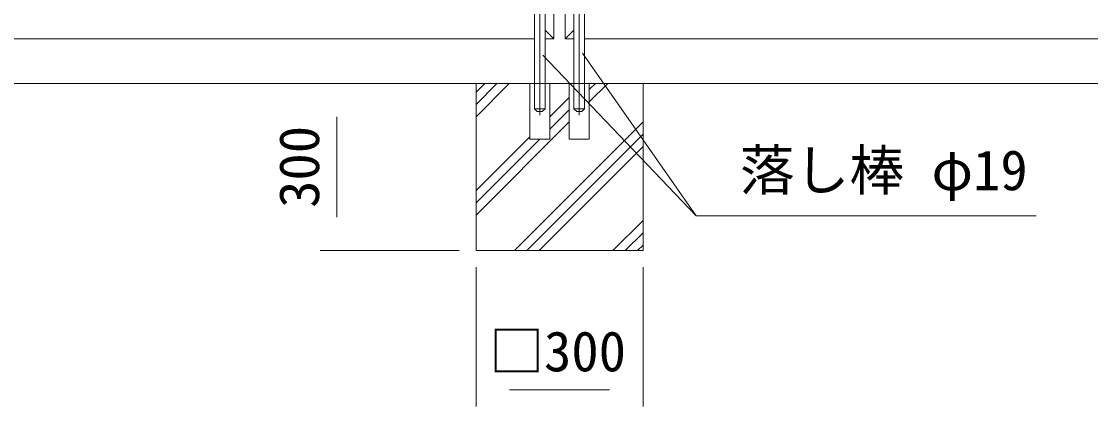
# Model space of a CAD drawing. Units: millimetres, scale not verified. Extents: x -6300 to 6300, y -4455 to 4455.
# Drawn here: x -2288 to -368, y -2391 to -1699 of the extents above; entities that cross this region are included whole.
import ezdxf
from ezdxf.enums import TextEntityAlignment as Align

# ---------------------------------------------------------------- set-up
doc = ezdxf.new("R2010")
doc.units = ezdxf.units.MM
doc.header["$LTSCALE"] = 30
doc.linetypes.add('USER1', pattern=[50.8, 31.75, -6.35, 6.35, -6.35])
for name, color, linetype, lineweight in [('0-0_D-DCR-HCH', 7, 'Continuous', 9), ('0-1_D-STR4', 7, 'Continuous', 9), ('0-2_D-STR1', 1, 'Continuous', 18), ('0-3_D-STR3', 3, 'Continuous', 13), ('0-4_D-BMK', 2, 'USER1', 13), ('0-5_D-BGD', 7, 'Continuous', 9), ('0-6_D-STR-DIM', 7, 'Continuous', 9), ('0-8_D-STR-TXT', 7, 'Continuous', 9)]:
    doc.layers.add(name, color=color, linetype=linetype, lineweight=lineweight)
doc.styles.add('ＭＳ ゴシック', font='')
doc.styles.get('ＭＳ ゴシック').set_extended_font_data('MS Gothic')

msp = doc.modelspace()

# ---------------------------------------------------------------- linework, layer by layer
at = {"layer": '0-0_D-DCR-HCH'}
for p, q in [((-1471.38, -1870.26), (-1411.64, -1810.52)), ((-1471.38, -1848.17), (-1433.73, -1810.52)), ((-1471.38, -1826.07), (-1455.83, -1810.52)), ((-1267.98, -1843.64), (-1234.86, -1810.52)), ((-1267.98, -1821.54), (-1256.96, -1810.52)), ((-1338.78, -1870.25), (-1303.98, -1835.45)), ((-1338.78, -1892.34), (-1303.98, -1857.54)), ((-1471.38, -2047.04), (-1303.98, -1879.64)), ((-1402.28, -2110.52), (-1171.38, -1879.62)), ((-1471.38, -2002.85), (-1374.78, -1906.25)), ((-1471.38, -2024.94), (-1356.96, -1910.52)), ((-1380.18, -2110.52), (-1171.38, -1901.72)), ((-1358.08, -2110.52), (-1171.38, -1923.82)), ((-1225.5, -2110.52), (-1171.38, -2056.4)), ((-1203.4, -2110.52), (-1171.38, -2078.5)), ((-1181.31, -2110.52), (-1171.38, -2100.59))]:
    msp.add_line(p, q, dxfattribs=at)
at = {"layer": '0-1_D-STR4'}
msp.add_line((-1471.38, -2110.52), (-1471.38, -1810.52), dxfattribs=at)
msp.add_lwpolyline([(-1471.38, -2110.52), (-1171.38, -2110.52), (-1171.38, -1810.52)], dxfattribs=at)
at = {"layer": '0-2_D-STR1'}
for p, q in [((-1311.38, -1022.52), (-1311.38, -1730.52)), ((-1347.28, -1714.62), (-1331.38, -1730.52)), ((-1295.48, -1714.62), (-1311.38, -1730.52)), ((-3244.38, -1730.52), (-1366.28, -1730.52)), ((-1311.38, -1730.52), (-1295.48, -1730.52))]:
    msp.add_line(p, q, dxfattribs=at)
for points in [[(-1347.28, -1730.52), (-1331.38, -1730.52), (-1331.38, -1022.52)], [(-1276.48, -1730.52), (601.62, -1730.52), (601.62, -1580.52)]]:
    msp.add_lwpolyline(points, dxfattribs=at)
at = {"layer": '0-3_D-STR3'}
for p, q in [((-1366.28, -1600.52), (-1366.28, -1856.02)), ((-1347.28, -1600.52), (-1347.28, -1856.02)), ((-1295.48, -1600.52), (-1295.48, -1856.02)), ((-1276.48, -1600.52), (-1276.48, -1856.02)), ((-1374.78, -1910.52), (-1374.78, -1810.52)), ((-1267.98, -1910.52), (-1267.98, -1810.52)), ((-1361.28, -1861.02), (-1366.28, -1856.02)), ((-1352.28, -1861.02), (-1361.28, -1861.02)), ((-1290.48, -1861.02), (-1281.48, -1861.02)), ((-1281.48, -1861.02), (-1276.48, -1856.02))]:
    msp.add_line(p, q, dxfattribs=at)
for points in [[(-1374.78, -1910.52), (-1338.78, -1910.52), (-1338.78, -1810.52)], [(-1267.98, -1910.52), (-1303.98, -1910.52), (-1303.98, -1810.52)], [(-1352.28, -1861.02), (-1347.28, -1856.02), (-1366.28, -1856.02)], [(-1290.48, -1861.02), (-1295.48, -1856.02), (-1276.48, -1856.02)]]:
    msp.add_lwpolyline(points, dxfattribs=at)
at = {"layer": '0-4_D-BMK'}
for p, q in [((-1356.78, -1867.2), (-1356.78, -1373.71)), ((-1285.98, -1867.2), (-1285.98, -1373.71))]:
    msp.add_line(p, q, dxfattribs=at)
at = {"layer": '0-5_D-BGD'}
msp.add_line((-3021.38, -1810.52), (366.62, -1810.52), dxfattribs=at)
at = {"layer": '0-6_D-STR-DIM'}
for p, q in [((-1501.38, -1810.52), (-1751.38, -1810.52)), ((-1721.38, -2050.52), (-1721.38, -1870.52)), ((-1501.38, -2110.52), (-1751.38, -2110.52)), ((-1471.38, -2140.52), (-1471.38, -2390.52)), ((-1171.38, -2140.52), (-1171.38, -2390.52)), ((-1411.38, -2360.52), (-1231.38, -2360.52))]:
    msp.add_line(p, q, dxfattribs=at)
at = {"layer": '0-8_D-STR-TXT'}
msp.add_line((-1076.27, -2048.13), (-1351.5, -1759.67), dxfattribs=at)
msp.add_lwpolyline([(-465.37, -2048.13), (-1076.27, -2048.13), (-1280, -1756.23)], dxfattribs=at)

# ---------------------------------------------------------------- texts
at = {"layer": '0-6_D-STR-DIM', "style": 'ＭＳ ゴシック'}
msp.add_text('300', height=72.14, rotation=90, dxfattribs=at).set_placement((-1731.5, -2033.83), align=Align.BOTTOM_LEFT)
msp.add_text('□300', height=72.14, dxfattribs=at).set_placement((-1447.61, -2348.89), align=Align.BOTTOM_LEFT)
at = {"layer": '0-8_D-STR-TXT', "style": 'ＭＳ ゴシック'}
msp.add_text('落し棒 φ19', height=72.14, dxfattribs=at).set_placement((-997.6, -2023.73), align=Align.BOTTOM_LEFT)

doc.saveas('drawing.dxf')
